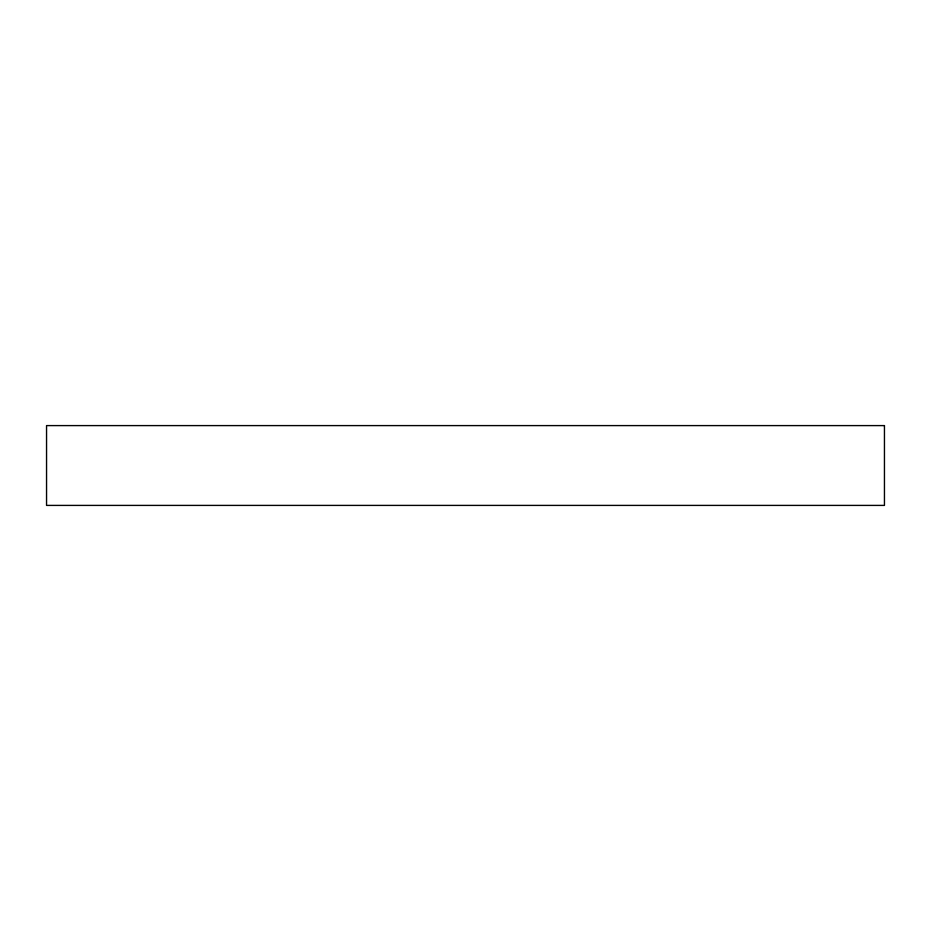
<?xml version="1.0" encoding="UTF-8"?>
<svg xmlns="http://www.w3.org/2000/svg" width="931" height="931" viewBox="0 0 931 931"><rect width="100%" height="100%" fill="white"/><g stroke="black" fill="none" stroke-linecap="round" stroke-linejoin="round"><path stroke-width="1.4" d="M884.45 425.595L46.55 425.595L46.55 505.405L884.45 505.405L884.45 425.595"/></g></svg>
